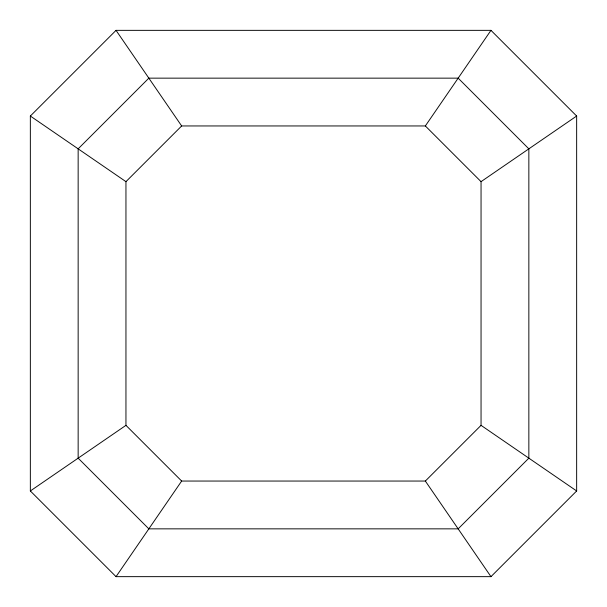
<?xml version="1.0" encoding="UTF-8"?>
<svg xmlns="http://www.w3.org/2000/svg" width="607" height="607" viewBox="0 0 607 607"><rect width="100%" height="100%" fill="white"/><g stroke="black" fill="none" stroke-linecap="round" stroke-linejoin="round"><path stroke-width="0.91" d="M116.036 576.65L490.964 576.65L576.65 490.964L576.65 116.036L490.964 30.35L116.036 30.35L30.35 116.036L30.35 490.964L116.036 576.65L181.652 481.048L425.348 481.048L481.048 425.348L481.048 181.652L425.348 125.953L181.652 125.953L125.953 181.652L125.953 425.348L181.652 481.048M425.348 125.953L490.964 30.35M30.35 490.964L125.953 425.348M481.048 181.652L576.65 116.036M30.35 116.036L125.953 181.652M481.048 425.348L576.65 490.964M116.036 30.35L181.652 125.953M425.348 481.048L490.964 576.65M148.844 78.151L78.151 148.844L78.151 458.156L148.844 528.849L458.156 528.849L528.849 458.156L528.849 148.844L458.156 78.151L148.844 78.151"/></g></svg>
